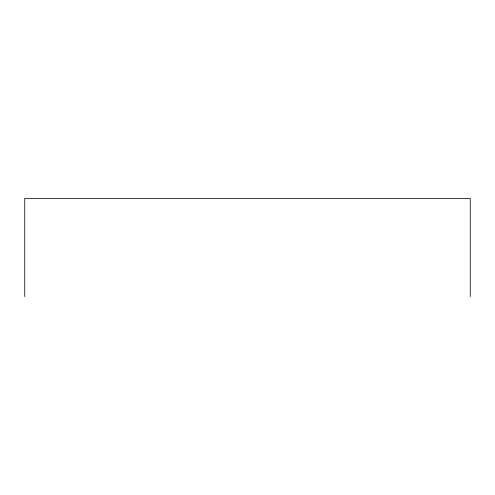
<?xml version="1.0" encoding="UTF-8"?>
<svg xmlns="http://www.w3.org/2000/svg" width="495" height="495" viewBox="0 0 495 495"><rect width="100%" height="100%" fill="white"/><g stroke="black" fill="none" stroke-linecap="round" stroke-linejoin="round"><path stroke-width="0.74" d="M470.25 296.579L470.25 198.421L24.75 198.421L24.75 296.579"/></g></svg>
